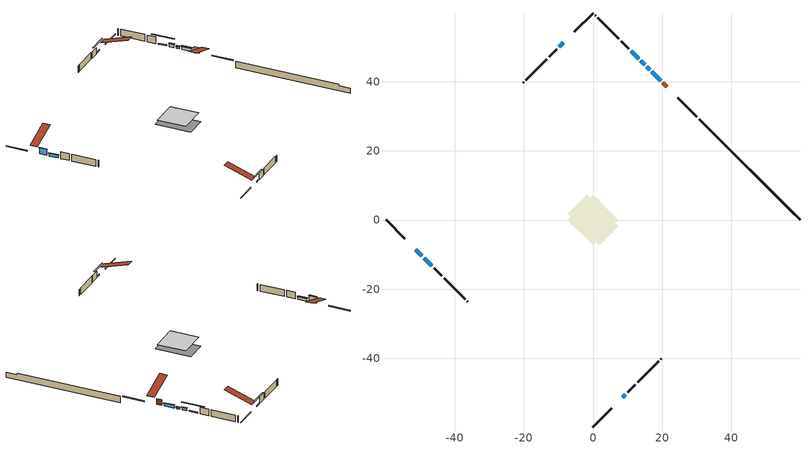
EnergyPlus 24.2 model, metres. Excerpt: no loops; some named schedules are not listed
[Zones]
conditioned space
 floor adiabatic (AdiabaticFloorConstruction): -7.24,0 0,7.24 7.24,0 0,-7.24 z0.61
 floor foundation (Slab1 construction): -7.29,1.86 -1.86,7.29 7.29,-1.86 1.86,-7.29 z-1.83
 wall outside (RimJoist1 construction): 0,-59.86 5.47,-54.39 / -59.86,0 -54.39,-5.47 / 0,59.86 -5.47,54.39 / 30.03,29.83 24.56,35.29 z0.61:0.91
 wall outside (AdiabaticWallConstruction 1): 21.39,38.47 20.18,39.68 z0.61:2.64
 wall outside (AdiabaticWallConstruction): 19.52,40.34 17.01,42.85 / -48.8,-11.06 -46.57,-13.29 z0.61:1.63; -8.64,51.22 -9.83,50.03 z0.61:1.12; 8.64,-51.22 9.36,-50.5 / 13.17,46.69 11.01,48.84 z0.61:1.02; 16.35,43.51 15.6,44.26 z0.61:1.17; 14.94,44.92 13.82,46.03 z0.61:1.58; -51.22,-8.64 -49.46,-10.4 z0.61:2.84
 wall outside (Wall1 construction): 10.02,-49.84 12.22,-47.63 / -45.91,-13.94 -43.7,-16.15 / -10.48,49.38 -12.69,47.17 / 10.36,49.5 8.15,51.71 z0.61:3.05
 wall outside (Wall2 construction): 12.88,-46.98 18.95,-40.91 / -43.05,-16.81 -36.98,-22.88 / -13.35,46.51 -19.42,40.44 / 7.49,52.37 1.42,58.44 z0.61:3.05
 wall outside (Wall3 construction): 19.61,-40.25 19.72,-40.14 / -36.32,-23.54 -36.21,-23.65 / -20.08,39.78 -20.18,39.67 / 0.76,59.09 0.66,59.2 z0.61:3.05
 wall foundation (FoundationWall1 construction): 30.69,29.17,-1.83 30.69,29.17,0.61 56.94,2.92,0.61 56.94,2.92,0 59.86,0,0 59.86,0,-1.83
 window (WindowConstruction): 19.52,40.34 17.01,42.85 z0.61:1.62
 window (WindowConstruction 6): -8.64,51.22 -9.83,50.03 z0.61:1.12
 window (WindowConstruction 7): 8.64,-51.22 9.36,-50.5 z0.61:1.02
 window (WindowConstruction 1): 16.35,43.51 15.6,44.26 z0.61:1.17
 window (WindowConstruction 2): 14.94,44.92 13.83,46.03 z0.61:1.58
 window (WindowConstruction 3): -51.22,-8.64 -49.46,-10.4 z0.61:2.84
 window (WindowConstruction 4): -48.8,-11.06 -46.57,-13.29 z0.61:1.62
 window (WindowConstruction 5): 13.17,46.69 11.01,48.84 z0.61:1.02
 door (Door): 21.39,38.47 20.18,39.68 z0.61:2.64
 ceiling adiabatic (AdiabaticFloorConstruction): 0,-7.24 7.24,0 0,7.24 -7.24,0 z0.61
 roof outside (Roof1 construction): 7.98,-51.87,3.05 0.93,-44.82,6.37 -0.92,-46.68,6.37 6.13,-53.73,3.05; -51.87,-7.98,3.05 -44.82,-0.93,6.37 -46.68,0.92,6.37 -53.73,-6.13,3.05; -7.98,51.87,3.05 -0.93,44.82,6.37 0.92,46.68,6.37 -6.13,53.73,3.05; 22.05,37.81,3.05 15,30.76,6.37 16.86,28.9,6.37 23.91,35.95,3.05
shading: 16.87,42.99 19.66,40.19 19.95,40.49 17.16,43.28 z1.83; -11.69,48.17 -6.77,53.08 -7.07,53.37 -11.98,48.46 z3.76; 11.22,-48.63 6.77,-53.08 7.07,-53.37 11.52,-48.92 z3.65; 15.45,44.4 16.49,43.36 16.78,43.66 15.75,44.69 z1.37; 13.68,46.17 15.08,44.78 15.37,45.07 13.97,46.47 z1.78; -49.31,-10.54 -51.36,-8.5 -51.65,-8.79 -49.61,-10.83 z3.05; -46.43,-13.43 -48.94,-10.92 -49.23,-11.21 -46.72,-13.72 z1.83; 9.15,50.71 15.03,44.82 15.33,45.11 9.44,51 z3.65
[Building]
Building 1: Terrain=Suburbs
[Site:Location]
Edmonton Intl AP_AB: Latitude {deg}=53.31; Longitude {deg}=-113.58; Time Zone {hr}=-7; Elevation {m}=723; Keep Site Location Information=Yes
[Site:GroundTemperature:Shallow]
-1.56185, -3.61833, -3.78302, -2.80711, 1.11059, 5.01004, 8.39065, 10.5322, 10.7141, 8.97234, 5.67794, 1.89811
[Site:WaterMainsTemperature]
Calculation Method=Schedule; Temperature Schedule=mains temperature schedule
[Material] Roughness=Rough; Thermal Absorptance=0.9
Name | Thickness {m} | Conductivity {W/m-K} | Density {kg/m3} | Specific Heat {J/kg-K} | Solar Absorptance | Visible Absorptance
asphalt or fiberglass shingles | 0.00635 | 0.162714 | 1121.4 | 1465.45 | 0.4 | 0.4
concrete 4.0 in. | 0.1016 | 1.803125 | 2242.8 | 837.4 | 0.7 | 0.7
concrete 8.0 in. | 0.2032 | 1.803125 | 2242.8 | 837.4 | 0.7 | 0.7
door material | 0.04445 | 0.188738 | 512.64 | 1214.23 | 0.7 | 0.7
exterior vertical ins | 0.0354027 | 0.029427 | 32.04 | 1214.23 | 0.7 | 0.7
floor covering | 0.0127 | 0.0433444 | 54.468 | 1339.84 | 0.6 | 0.6
floor rigid ins; wall rigid ins | 0.512978 | 0.029427 | 32.04 | 1214.23 | 0.7 | 0.7
floor stud and cavity | 0.1397 | 1.75129 | 37.0049 | 1207.88 | 0.7 | 0.7
furniture material conditioned space 1 | 0.1524 | 0.115458 | 640.8 | 1214.23 | 0.6 | 0.6
gypsum board | 0.0127 | 0.160291 | 801 | 837.4 | 0.6 | 0.6
gypsum board 1 | 0.0127 | 0.160291 | 801 | 837.4 | 0.7 | 0.7
osb sheathing 0.5 in. | 0.0127 | 0.115458 | 512.64 | 1214.23 | 0.7 | 0.7
osb sheathing 0.75 in. | 0.01905 | 0.115458 | 512.64 | 1214.23 | 0.7 | 0.7
osb sheathing 2.0 in. | 0.0508 | 0.115458 | 512.64 | 1214.23 | 0.7 | 0.7
rim joist stud and cavity | 0.0508 | 0.0284916 | 125.044 | 1163.47 | 0.6 | 0.6
roof rigid ins | 0.051816 | 0.029427 | 32.04 | 1214.23 | 0.7 | 0.7
roof stud and cavity | 0.2032 | 0.168767 | 78.34581 | 1123.46 | 0.7 | 0.7
wall stud and cavity | 0.1397 | 0.0941144 | 139.0536 | 1170.24 | 0.7 | 0.7
wall stud and cavity 1 | 0.1397 | 0.0894458 | 139.0536 | 1170.24 | 0.7 | 0.7
wall stud and cavity 2 | 0.1397 | 0.179908 | 139.0536 | 1170.24 | 0.7 | 0.7
wall stud and cavity 3 | 0.0889 | 0.380278 | 52.3479 | 1209.89 | 0.7 | 0.7
wall stud and cavity 4 | 0.0889 | 0.391764 | 83.0341 | 1211.67 | 0.7 | 0.7
wood siding | 0.0254 | 0.102417 | 544.68 | 1172.36 | 0.4 | 0.4
wood siding 1; wood siding 2; wood siding 3 | 0.0254 | 0.102417 | 544.68 | 1172.36 | 0.7 | 0.7
[WindowMaterial:SimpleGlazingSystem]
Name | U-Factor {W/m2-K} | Solar Heat Gain Coefficient
WindowMaterial | 1.79936 | 0.51
WindowMaterial 1 | 2.086665 | 0.43
WindowMaterial 2 | 1.717595 | 0.56
WindowMaterial 3 | 1.54385 | 0.6
WindowMaterial 4 | 1.81696 | 0.51
WindowMaterial 5 | 5.57352 | 0.48
WindowMaterial 6 | 5.02276 | 0.51
[Construction]
AdiabaticFloorConstruction: floor stud and cavity, floor rigid ins, osb sheathing 0.75 in., floor covering
AdiabaticWallConstruction: wood siding 2, wall rigid ins, wall stud and cavity 3, gypsum board
AdiabaticWallConstruction 1: wood siding 3, wall rigid ins, wall stud and cavity 3, gypsum board
Door: door material
FoundationWall1 construction: concrete 8.0 in., gypsum board 1
furniture construction conditioned space 1: furniture material conditioned space 1
PartitionWallConstruction: gypsum board, wall stud and cavity 4, gypsum board
RimJoist1 construction: wood siding 1, osb sheathing 2.0 in., rim joist stud and cavity
Roof1 construction: asphalt or fiberglass shingles, roof rigid ins, osb sheathing 0.75 in., roof stud and cavity, gypsum board
Slab1 construction: concrete 4.0 in.
Wall1 construction: wood siding, osb sheathing 0.5 in., wall stud and cavity, gypsum board
Wall2 construction: wood siding, osb sheathing 0.5 in., wall stud and cavity 1, gypsum board
Wall3 construction: wood siding, osb sheathing 0.5 in., wall stud and cavity 2, gypsum board
WindowConstruction: WindowMaterial
WindowConstruction 1: WindowMaterial 1
WindowConstruction 2: WindowMaterial 2
WindowConstruction 3: WindowMaterial 3
WindowConstruction 4: WindowMaterial 4
WindowConstruction 5; WindowConstruction 7: WindowMaterial 5
WindowConstruction 6: WindowMaterial 6
[Zone]
conditioned space: Multiplier=1; Volume {m3}=590.3; Part of Total Floor Area=Yes
[Space]
conditioned space 1: Zone=conditioned space; Volume {m3}=590.3
[SurfaceProperty:ExposedFoundationPerimeter]
Slab1: Exposed Perimeter Calculation Method=TotalExposedPerimeter; Total Exposed Perimeter {m}=41.251
[InternalMass] Zone or ZoneList=conditioned space; Space or SpaceList=conditioned space 1
Name | Construction | Surface Area {m2}
furniture mass conditioned space 1 | furniture construction conditioned space 1 | 81.7201
partition wall mass | PartitionWallConstruction | 204.3
[Lights]
interior lighting: Zone or ZoneList or Space or SpaceList=conditioned space 1; Schedule=interior lighting schedule; Design Level Calculation Method=LightingLevel; Lighting Level {W}=343.2; Return Air Fraction=0; Fraction Radiant=0.6; Fraction Visible=0.2; Fraction Replaceable=1
[People]
occupants: Zone or ZoneList or Space or SpaceList=conditioned space 1; Number of People Schedule=occupants schedule; Number of People Calculation Method=People; Number of People=3; Fraction Radiant=0.314171; Sensible Heat Fraction=0.56303; Activity Level Schedule=occupants activity schedule; Carbon Dioxide Generation Rate {m3/s-W}=0; Enable ASHRAE 55 Comfort Warnings=No; Mean Radiant Temperature Calculation Type=EnclosureAveraged
[ElectricEquipment] Zone or ZoneList or Space or SpaceList=conditioned space 1; Design Level Calculation Method=EquipmentLevel
Name | Schedule | Design Level {W} | Fraction Latent | Fraction Radiant | Fraction Lost
clothes dryer | clothes dryer schedule | 140.772 | 0.015 | 0.081 | 0.85
clothes washer | clothes washer schedule | 32.1985 | 0.03 | 0.162 | 0.7
cooking range | cooking range schedule | 215.147 | 0.08 | 0.432 | 0.2
dishwasher | dishwasher schedule | 66.8632 | 0.3 | 0.18 | 0.4
fridge | fridge schedule | 72.9452 | 0 | 0.6 | 0
mech vent bath fan 0 | mech vent bath fan 0 schedule | 50.2 | 0 | 0 | 1
mech vent bath fan 1 | mech vent bath fan 1 schedule | 50.2 | 0 | 0 | 1
mech vent house fan | mech vent house fan schedule | 0 | 0 | 0 | 1
mech vent house fan cfis | mech vent house fan cfis schedule | 0 | 0 | 0 | 0
mech vent range fan 0 | mech vent range fan 0 schedule | 57 | 0 | 0 | 1
misc plug loads | misc plug loads schedule | 494.7 | 0.045 | 0.513 | 0.1
whole house fan | Always On Discrete | 0 | 0 | 0 | 1
[OtherEquipment] Zone or ZoneList or Space or SpaceList=conditioned space 1; Design Level Calculation Method=EquipmentLevel
Name | Fuel Type | Schedule | Design Level {W} | Fraction Latent | Fraction Radiant | Fraction Lost
clothes dryer 1 | Electricity | clothes dryer schedule | 0 | 0.015 | 0.081 | 0.85
cooking range 1 | Electricity | cooking range schedule | 0 | 0.08 | 0.432 | 0.2
general water use latent | None | general water use schedule | 62.594 | 1 | 0 | 0
general water use sensible | None | general water use schedule | -61.6891 | 0 | 0.6 | 0
mech vent house fan latent load | None | Always On Discrete | 0 | 1 | 0 | 0
mech vent house fan sensible load | None | Always On Discrete | 0 | 0 | 0 | 0
water heater energy adjustment1 | NaturalGas | Always On Discrete | 0.01 | 0 | 0 | 1
[ZoneInfiltration:DesignFlowRate] Zone or ZoneList or Space or SpaceList=conditioned space 1; Schedule=Always On Discrete; Design Flow Rate Calculation Method=Flow/Zone; Design Flow Rate {m3/s}=0
infil flow; natural vent flow; whole house fan flow
[Foundation:Kiva]
Foundation Kiva 1: Initial Indoor Air Temperature {C}=18; Wall Height Above Grade {m}=0.609996; Wall Depth Below Slab {m}=0.2032; Custom Block Material Name 1=exterior vertical ins; Custom Block Depth 1 {m}=2.43998; Custom Block X Position 1 {m}=0.2159; Custom Block Z Position 1 {m}=0
[Foundation:Kiva:Settings]
Soil Conductivity {W/m-K}=0.849921; Soil Density {kg/m3}=1842.3; Soil Specific Heat {J/kg-K}=418.7; Ground Solar Absorptivity=0.9; Ground Thermal Absorptivity=0.9; Ground Surface Roughness {m}=0.03; Far-Field Width {m}=40; Deep-Ground Boundary Condition=ZeroFlux; Deep-Ground Depth {m}=40; Minimum Cell Dimension {m}=0.2; Maximum Cell Growth Coefficient=3; Simulation Timestep=Timestep
[Exterior:Lights]
exterior lighting: Schedule=exterior lighting schedule; Design Level {W}=75.6
[Schedule:Day:Interval]
interior lighting schedule day: No, 01:00, 0.108182, 04:00, 0.0901515, 05:00, 0.0991667, 06:00, 0.162273, 07:00, 0.270455, 08:00, 0.342576, 10:00, 0.369621, 11:00, 0.351591, 12:00, 0.333561, 13:00, 0.324545, 14:00, 0.31553, 15:00, 0.333561, 16:00, 0.369621, 17:00, 0.450758, 18:00, 0.585985, 19:00, 0.775303, 20:00, 0.955606, 21:00, 0.991667, 22:00, 0.712197, 23:00, 0.360606, 24:00, 0.162273
interior lighting schedule default day: No, 24:00, 0
[Schedule:Week:Daily]
interior lighting schedule Week Rule - Jan1-Jan27: interior lighting schedule day, interior lighting schedule day, interior lighting schedule day, interior lighting schedule day, interior lighting schedule day, interior lighting schedule day, interior lighting schedule day, interior lighting schedule default day, interior lighting schedule default day, interior lighting schedule default day, interior lighting schedule default day, interior lighting schedule default day
interior lighting schedule Week Rule - Jan28-Feb3: interior lighting schedule day, interior lighting schedule day, interior lighting schedule day, interior lighting schedule day, interior lighting schedule day 1, interior lighting schedule day 1, interior lighting schedule day 1, interior lighting schedule default day, interior lighting schedule default day, interior lighting schedule default day, interior lighting schedule default day, interior lighting schedule default day
interior lighting schedule Week Rule - Feb4-Feb24: interior lighting schedule day 1, interior lighting schedule day 1, interior lighting schedule day 1, interior lighting schedule day 1, interior lighting schedule day 1, interior lighting schedule day 1, interior lighting schedule day 1, interior lighting schedule default day, interior lighting schedule default day, interior lighting schedule default day, interior lighting schedule default day, interior lighting schedule default day
interior lighting schedule Week Rule - Feb25-Mar3: interior lighting schedule day 1, interior lighting schedule day 1, interior lighting schedule day 1, interior lighting schedule day 1, interior lighting schedule day 2, interior lighting schedule day 2, interior lighting schedule day 2, interior lighting schedule default day, interior lighting schedule default day, interior lighting schedule default day, interior lighting schedule default day, interior lighting schedule default day
interior lighting schedule Week Rule - Mar4-Mar31: interior lighting schedule day 2, interior lighting schedule day 2, interior lighting schedule day 2, interior lighting schedule day 2, interior lighting schedule day 2, interior lighting schedule day 2, interior lighting schedule day 2, interior lighting schedule default day, interior lighting schedule default day, interior lighting schedule default day, interior lighting schedule default day, interior lighting schedule default day
interior lighting schedule Week Rule - Apr1-Apr28: interior lighting schedule day 3, interior lighting schedule day 3, interior lighting schedule day 3, interior lighting schedule day 3, interior lighting schedule day 3, interior lighting schedule day 3, interior lighting schedule day 3, interior lighting schedule default day, interior lighting schedule default day, interior lighting schedule default day, interior lighting schedule default day, interior lighting schedule default day
interior lighting schedule Week Rule - Apr29-May5: interior lighting schedule day 3, interior lighting schedule day 3, interior lighting schedule day 4, interior lighting schedule day 4, interior lighting schedule day 4, interior lighting schedule day 4, interior lighting schedule day 4, interior lighting schedule default day, interior lighting schedule default day, interior lighting schedule default day, interior lighting schedule default day, interior lighting schedule default day
interior lighting schedule Week Rule - May6-May26: interior lighting schedule day 4, interior lighting schedule day 4, interior lighting schedule day 4, interior lighting schedule day 4, interior lighting schedule day 4, interior lighting schedule day 4, interior lighting schedule day 4, interior lighting schedule default day, interior lighting schedule default day, interior lighting schedule default day, interior lighting schedule default day, interior lighting schedule default day
interior lighting schedule Week Rule - May27-Jun2: interior lighting schedule day 4, interior lighting schedule day 4, interior lighting schedule day 4, interior lighting schedule day 4, interior lighting schedule day 4, interior lighting schedule day 5, interior lighting schedule day 5, interior lighting schedule default day, interior lighting schedule default day, interior lighting schedule default day, interior lighting schedule default day, interior lighting schedule default day
interior lighting schedule Week Rule - Jun3-Jun30: interior lighting schedule day 5, interior lighting schedule day 5, interior lighting schedule day 5, interior lighting schedule day 5, interior lighting schedule day 5, interior lighting schedule day 5, interior lighting schedule day 5, interior lighting schedule default day, interior lighting schedule default day, interior lighting schedule default day, interior lighting schedule default day, interior lighting schedule default day
interior lighting schedule Week Rule - Jul1-Jul28: interior lighting schedule day 6, interior lighting schedule day 6, interior lighting schedule day 6, interior lighting schedule day 6, interior lighting schedule day 6, interior lighting schedule day 6, interior lighting schedule day 6, interior lighting schedule default day, interior lighting schedule default day, interior lighting schedule default day, interior lighting schedule default day, interior lighting schedule default day
interior lighting schedule Week Rule - Jul29-Aug4: interior lighting schedule day 6, interior lighting schedule day 6, interior lighting schedule day 6, interior lighting schedule day 7, interior lighting schedule day 7, interior lighting schedule day 7, interior lighting schedule day 7, interior lighting schedule default day, interior lighting schedule default day, interior lighting schedule default day, interior lighting schedule default day, interior lighting schedule default day
interior lighting schedule Week Rule - Aug5-Aug25: interior lighting schedule day 7, interior lighting schedule day 7, interior lighting schedule day 7, interior lighting schedule day 7, interior lighting schedule day 7, interior lighting schedule day 7, interior lighting schedule day 7, interior lighting schedule default day, interior lighting schedule default day, interior lighting schedule default day, interior lighting schedule default day, interior lighting schedule default day
interior lighting schedule Week Rule - Aug26-Sep1: interior lighting schedule day 7, interior lighting schedule day 7, interior lighting schedule day 7, interior lighting schedule day 7, interior lighting schedule day 7, interior lighting schedule day 7, interior lighting schedule day 8, interior lighting schedule default day, interior lighting schedule default day, interior lighting schedule default day, interior lighting schedule default day, interior lighting schedule default day
interior lighting schedule Week Rule - Sep2-Sep29: interior lighting schedule day 8, interior lighting schedule day 8, interior lighting schedule day 8, interior lighting schedule day 8, interior lighting schedule day 8, interior lighting schedule day 8, interior lighting schedule day 8, interior lighting schedule default day, interior lighting schedule default day, interior lighting schedule default day, interior lighting schedule default day, interior lighting schedule default day
interior lighting schedule Week Rule - Sep30-Oct6: interior lighting schedule day 8, interior lighting schedule day 9, interior lighting schedule day 9, interior lighting schedule day 9, interior lighting schedule day 9, interior lighting schedule day 9, interior lighting schedule day 9, interior lighting schedule default day, interior lighting schedule default day, interior lighting schedule default day, interior lighting schedule default day, interior lighting schedule default day
interior lighting schedule Week Rule - Oct7-Oct27: interior lighting schedule day 9, interior lighting schedule day 9, interior lighting schedule day 9, interior lighting schedule day 9, interior lighting schedule day 9, interior lighting schedule day 9, interior lighting schedule day 9, interior lighting schedule default day, interior lighting schedule default day, interior lighting schedule default day, interior lighting schedule default day, interior lighting schedule default day
interior lighting schedule Week Rule - Oct28-Nov3: interior lighting schedule day 9, interior lighting schedule day 9, interior lighting schedule day 9, interior lighting schedule day 9, interior lighting schedule day 10, interior lighting schedule day 10, interior lighting schedule day 10, interior lighting schedule default day, interior lighting schedule default day, interior lighting schedule default day, interior lighting schedule default day, interior lighting schedule default day
interior lighting schedule Week Rule - Nov4-Nov24: interior lighting schedule day 10, interior lighting schedule day 10, interior lighting schedule day 10, interior lighting schedule day 10, interior lighting schedule day 10, interior lighting schedule day 10, interior lighting schedule day 10, interior lighting schedule default day, interior lighting schedule default day, interior lighting schedule default day, interior lighting schedule default day, interior lighting schedule default day
interior lighting schedule Week Rule - Nov25-Dec1: interior lighting schedule day 10, interior lighting schedule day 10, interior lighting schedule day 10, interior lighting schedule day 10, interior lighting schedule day 10, interior lighting schedule day 10, interior lighting schedule day 11, interior lighting schedule default day, interior lighting schedule default day, interior lighting schedule default day, interior lighting schedule default day, interior lighting schedule default day
interior lighting schedule Week Rule - Dec2-Dec31: interior lighting schedule day 11, interior lighting schedule day 11, interior lighting schedule day 11, interior lighting schedule day 11, interior lighting schedule day 11, interior lighting schedule day 11, interior lighting schedule day 11, interior lighting schedule default day, interior lighting schedule default day, interior lighting schedule default day, interior lighting schedule default day, interior lighting schedule default day
occupants schedule Week Rule - Jan1-Dec31: occupants schedule day, occupants schedule day, occupants schedule day, occupants schedule day, occupants schedule day, occupants schedule day, occupants schedule day, occupants schedule default day, occupants schedule default day, occupants schedule default day, occupants schedule default day, occupants schedule default day
clothes dryer schedule Week Rule - Jan1-Dec31: clothes dryer schedule day, clothes dryer schedule day, clothes dryer schedule day, clothes dryer schedule day, clothes dryer schedule day, clothes dryer schedule day, clothes dryer schedule day, clothes dryer schedule default day, clothes dryer schedule default day, clothes dryer schedule default day, clothes dryer schedule default day, clothes dryer schedule default day
clothes washer schedule Week Rule - Jan1-Dec31: clothes washer schedule day, clothes washer schedule day, clothes washer schedule day, clothes washer schedule day, clothes washer schedule day, clothes washer schedule day, clothes washer schedule day, clothes washer schedule default day, clothes washer schedule default day, clothes washer schedule default day, clothes washer schedule default day, clothes washer schedule default day
cooking range schedule Week Rule - Jan1-Dec31: cooking range schedule day, cooking range schedule day, cooking range schedule day, cooking range schedule day, cooking range schedule day, cooking range schedule day, cooking range schedule day, cooking range schedule default day, cooking range schedule default day, cooking range schedule default day, cooking range schedule default day, cooking range schedule default day
dishwasher schedule Week Rule - Jan1-Dec31: dishwasher schedule day, dishwasher schedule day, dishwasher schedule day, dishwasher schedule day, dishwasher schedule day, dishwasher schedule day, dishwasher schedule day, dishwasher schedule default day, dishwasher schedule default day, dishwasher schedule default day, dishwasher schedule default day, dishwasher schedule default day
mech vent bath fan 0 schedule Week Rule - Jan1-Dec31: mech vent bath fan 0 schedule day, mech vent bath fan 0 schedule day, mech vent bath fan 0 schedule day, mech vent bath fan 0 schedule day, mech vent bath fan 0 schedule day, mech vent bath fan 0 schedule day, mech vent bath fan 0 schedule day, mech vent bath fan 0 schedule default day, mech vent bath fan 0 schedule default day, mech vent bath fan 0 schedule default day, mech vent bath fan 0 schedule default day, mech vent bath fan 0 schedule default day
mech vent bath fan 1 schedule Week Rule - Jan1-Dec31: mech vent bath fan 1 schedule day, mech vent bath fan 1 schedule day, mech vent bath fan 1 schedule day, mech vent bath fan 1 schedule day, mech vent bath fan 1 schedule day, mech vent bath fan 1 schedule day, mech vent bath fan 1 schedule day, mech vent bath fan 1 schedule default day, mech vent bath fan 1 schedule default day, mech vent bath fan 1 schedule default day, mech vent bath fan 1 schedule default day, mech vent bath fan 1 schedule default day
mech vent range fan 0 schedule Week Rule - Jan1-Dec31: mech vent range fan 0 schedule day, mech vent range fan 0 schedule day, mech vent range fan 0 schedule day, mech vent range fan 0 schedule day, mech vent range fan 0 schedule day, mech vent range fan 0 schedule day, mech vent range fan 0 schedule day, mech vent range fan 0 schedule default day, mech vent range fan 0 schedule default day, mech vent range fan 0 schedule default day, mech vent range fan 0 schedule default day, mech vent range fan 0 schedule default day
misc plug loads schedule Week Rule - Jan1-Dec31: misc plug loads schedule day, misc plug loads schedule day, misc plug loads schedule day, misc plug loads schedule day, misc plug loads schedule day, misc plug loads schedule day, misc plug loads schedule day, misc plug loads schedule default day, misc plug loads schedule default day, misc plug loads schedule default day, misc plug loads schedule default day, misc plug loads schedule default day
general water use schedule Week Rule - Jan1-Dec31: general water use schedule day, general water use schedule day, general water use schedule day, general water use schedule day, general water use schedule day, general water use schedule day, general water use schedule day, general water use schedule default day, general water use schedule default day, general water use schedule default day, general water use schedule default day, general water use schedule default day
exterior lighting schedule Week Rule - Jan1-Jan27: exterior lighting schedule day, exterior lighting schedule day, exterior lighting schedule day, exterior lighting schedule day, exterior lighting schedule day, exterior lighting schedule day, exterior lighting schedule day, exterior lighting schedule default day, exterior lighting schedule default day, exterior lighting schedule default day, exterior lighting schedule default day, exterior lighting schedule default day
exterior lighting schedule Week Rule - Jan28-Feb3: exterior lighting schedule day, exterior lighting schedule day, exterior lighting schedule day, exterior lighting schedule day, exterior lighting schedule day 1, exterior lighting schedule day 1, exterior lighting schedule day 1, exterior lighting schedule default day, exterior lighting schedule default day, exterior lighting schedule default day, exterior lighting schedule default day, exterior lighting schedule default day
exterior lighting schedule Week Rule - Feb4-Feb24: exterior lighting schedule day 1, exterior lighting schedule day 1, exterior lighting schedule day 1, exterior lighting schedule day 1, exterior lighting schedule day 1, exterior lighting schedule day 1, exterior lighting schedule day 1, exterior lighting schedule default day, exterior lighting schedule default day, exterior lighting schedule default day, exterior lighting schedule default day, exterior lighting schedule default day
exterior lighting schedule Week Rule - Feb25-Mar3: exterior lighting schedule day 1, exterior lighting schedule day 1, exterior lighting schedule day 1, exterior lighting schedule day 1, exterior lighting schedule day 2, exterior lighting schedule day 2, exterior lighting schedule day 2, exterior lighting schedule default day, exterior lighting schedule default day, exterior lighting schedule default day, exterior lighting schedule default day, exterior lighting schedule default day
exterior lighting schedule Week Rule - Mar4-Mar31: exterior lighting schedule day 2, exterior lighting schedule day 2, exterior lighting schedule day 2, exterior lighting schedule day 2, exterior lighting schedule day 2, exterior lighting schedule day 2, exterior lighting schedule day 2, exterior lighting schedule default day, exterior lighting schedule default day, exterior lighting schedule default day, exterior lighting schedule default day, exterior lighting schedule default day
exterior lighting schedule Week Rule - Apr1-Apr28: exterior lighting schedule day 3, exterior lighting schedule day 3, exterior lighting schedule day 3, exterior lighting schedule day 3, exterior lighting schedule day 3, exterior lighting schedule day 3, exterior lighting schedule day 3, exterior lighting schedule default day, exterior lighting schedule default day, exterior lighting schedule default day, exterior lighting schedule default day, exterior lighting schedule default day
exterior lighting schedule Week Rule - Apr29-May5: exterior lighting schedule day 3, exterior lighting schedule day 3, exterior lighting schedule day 4, exterior lighting schedule day 4, exterior lighting schedule day 4, exterior lighting schedule day 4, exterior lighting schedule day 4, exterior lighting schedule default day, exterior lighting schedule default day, exterior lighting schedule default day, exterior lighting schedule default day, exterior lighting schedule default day
exterior lighting schedule Week Rule - May6-May26: exterior lighting schedule day 4, exterior lighting schedule day 4, exterior lighting schedule day 4, exterior lighting schedule day 4, exterior lighting schedule day 4, exterior lighting schedule day 4, exterior lighting schedule day 4, exterior lighting schedule default day, exterior lighting schedule default day, exterior lighting schedule default day, exterior lighting schedule default day, exterior lighting schedule default day
exterior lighting schedule Week Rule - May27-Jun2: exterior lighting schedule day 4, exterior lighting schedule day 4, exterior lighting schedule day 4, exterior lighting schedule day 4, exterior lighting schedule day 4, exterior lighting schedule day 5, exterior lighting schedule day 5, exterior lighting schedule default day, exterior lighting schedule default day, exterior lighting schedule default day, exterior lighting schedule default day, exterior lighting schedule default day
exterior lighting schedule Week Rule - Jun3-Jun30: exterior lighting schedule day 5, exterior lighting schedule day 5, exterior lighting schedule day 5, exterior lighting schedule day 5, exterior lighting schedule day 5, exterior lighting schedule day 5, exterior lighting schedule day 5, exterior lighting schedule default day, exterior lighting schedule default day, exterior lighting schedule default day, exterior lighting schedule default day, exterior lighting schedule default day
exterior lighting schedule Week Rule - Jul1-Jul28: exterior lighting schedule day 6, exterior lighting schedule day 6, exterior lighting schedule day 6, exterior lighting schedule day 6, exterior lighting schedule day 6, exterior lighting schedule day 6, exterior lighting schedule day 6, exterior lighting schedule default day, exterior lighting schedule default day, exterior lighting schedule default day, exterior lighting schedule default day, exterior lighting schedule default day
exterior lighting schedule Week Rule - Jul29-Aug4: exterior lighting schedule day 6, exterior lighting schedule day 6, exterior lighting schedule day 6, exterior lighting schedule day 7, exterior lighting schedule day 7, exterior lighting schedule day 7, exterior lighting schedule day 7, exterior lighting schedule default day, exterior lighting schedule default day, exterior lighting schedule default day, exterior lighting schedule default day, exterior lighting schedule default day
exterior lighting schedule Week Rule - Aug5-Aug25: exterior lighting schedule day 7, exterior lighting schedule day 7, exterior lighting schedule day 7, exterior lighting schedule day 7, exterior lighting schedule day 7, exterior lighting schedule day 7, exterior lighting schedule day 7, exterior lighting schedule default day, exterior lighting schedule default day, exterior lighting schedule default day, exterior lighting schedule default day, exterior lighting schedule default day
exterior lighting schedule Week Rule - Aug26-Sep1: exterior lighting schedule day 7, exterior lighting schedule day 7, exterior lighting schedule day 7, exterior lighting schedule day 7, exterior lighting schedule day 7, exterior lighting schedule day 7, exterior lighting schedule day 8, exterior lighting schedule default day, exterior lighting schedule default day, exterior lighting schedule default day, exterior lighting schedule default day, exterior lighting schedule default day
exterior lighting schedule Week Rule - Sep2-Sep29: exterior lighting schedule day 8, exterior lighting schedule day 8, exterior lighting schedule day 8, exterior lighting schedule day 8, exterior lighting schedule day 8, exterior lighting schedule day 8, exterior lighting schedule day 8, exterior lighting schedule default day, exterior lighting schedule default day, exterior lighting schedule default day, exterior lighting schedule default day, exterior lighting schedule default day
exterior lighting schedule Week Rule - Sep30-Oct6: exterior lighting schedule day 8, exterior lighting schedule day 9, exterior lighting schedule day 9, exterior lighting schedule day 9, exterior lighting schedule day 9, exterior lighting schedule day 9, exterior lighting schedule day 9, exterior lighting schedule default day, exterior lighting schedule default day, exterior lighting schedule default day, exterior lighting schedule default day, exterior lighting schedule default day
exterior lighting schedule Week Rule - Oct7-Oct27: exterior lighting schedule day 9, exterior lighting schedule day 9, exterior lighting schedule day 9, exterior lighting schedule day 9, exterior lighting schedule day 9, exterior lighting schedule day 9, exterior lighting schedule day 9, exterior lighting schedule default day, exterior lighting schedule default day, exterior lighting schedule default day, exterior lighting schedule default day, exterior lighting schedule default day
exterior lighting schedule Week Rule - Oct28-Nov3: exterior lighting schedule day 9, exterior lighting schedule day 9, exterior lighting schedule day 9, exterior lighting schedule day 9, exterior lighting schedule day 10, exterior lighting schedule day 10, exterior lighting schedule day 10, exterior lighting schedule default day, exterior lighting schedule default day, exterior lighting schedule default day, exterior lighting schedule default day, exterior lighting schedule default day
exterior lighting schedule Week Rule - Nov4-Nov24: exterior lighting schedule day 10, exterior lighting schedule day 10, exterior lighting schedule day 10, exterior lighting schedule day 10, exterior lighting schedule day 10, exterior lighting schedule day 10, exterior lighting schedule day 10, exterior lighting schedule default day, exterior lighting schedule default day, exterior lighting schedule default day, exterior lighting schedule default day, exterior lighting schedule default day
exterior lighting schedule Week Rule - Nov25-Dec1: exterior lighting schedule day 10, exterior lighting schedule day 10, exterior lighting schedule day 10, exterior lighting schedule day 10, exterior lighting schedule day 10, exterior lighting schedule day 10, exterior lighting schedule day 11, exterior lighting schedule default day, exterior lighting schedule default day, exterior lighting schedule default day, exterior lighting schedule default day, exterior lighting schedule default day
exterior lighting schedule Week Rule - Dec2-Dec31: exterior lighting schedule day 11, exterior lighting schedule day 11, exterior lighting schedule day 11, exterior lighting schedule day 11, exterior lighting schedule day 11, exterior lighting schedule day 11, exterior lighting schedule day 11, exterior lighting schedule default day, exterior lighting schedule default day, exterior lighting schedule default day, exterior lighting schedule default day, exterior lighting schedule default day
[Schedule:Year]
interior lighting schedule: interior lighting schedule Week Rule - Jan1-Jan27, 1, 1, 1, 27, interior lighting schedule Week Rule - Jan28-Feb3, 1, 28, 2, 3, interior lighting schedule Week Rule - Feb4-Feb24, 2, 4, 2, 24, interior lighting schedule Week Rule - Feb25-Mar3, 2, 25, 3, 3, interior lighting schedule Week Rule - Mar4-Mar31, 3, 4, 3, 31, interior lighting schedule Week Rule - Apr1-Apr28, 4, 1, 4, 28, interior lighting schedule Week Rule - Apr29-May5, 4, 29, 5, 5, interior lighting schedule Week Rule - May6-May26, 5, 6, 5, 26, interior lighting schedule Week Rule - May27-Jun2, 5, 27, 6, 2, interior lighting schedule Week Rule - Jun3-Jun30, 6, 3, 6, 30, interior lighting schedule Week Rule - Jul1-Jul28, 7, 1, 7, 28, interior lighting schedule Week Rule - Jul29-Aug4, 7, 29, 8, 4, interior lighting schedule Week Rule - Aug5-Aug25, 8, 5, 8, 25, interior lighting schedule Week Rule - Aug26-Sep1, 8, 26, 9, 1, interior lighting schedule Week Rule - Sep2-Sep29, 9, 2, 9, 29, interior lighting schedule Week Rule - Sep30-Oct6, 9, 30, 10, 6, interior lighting schedule Week Rule - Oct7-Oct27, 10, 7, 10, 27, interior lighting schedule Week Rule - Oct28-Nov3, 10, 28, 11, 3, interior lighting schedule Week Rule - Nov4-Nov24, 11, 4, 11, 24, interior lighting schedule Week Rule - Nov25-Dec1, 11, 25, 12, 1, interior lighting schedule Week Rule - Dec2-Dec31, 12, 2, 12, 31
occupants schedule: occupants schedule Week Rule - Jan1-Dec31, 1, 1, 12, 31
clothes dryer schedule: clothes dryer schedule Week Rule - Jan1-Dec31, 1, 1, 12, 31
clothes washer schedule: clothes washer schedule Week Rule - Jan1-Dec31, 1, 1, 12, 31
cooking range schedule: cooking range schedule Week Rule - Jan1-Dec31, 1, 1, 12, 31
dishwasher schedule: dishwasher schedule Week Rule - Jan1-Dec31, 1, 1, 12, 31
mech vent bath fan 0 schedule: mech vent bath fan 0 schedule Week Rule - Jan1-Dec31, 1, 1, 12, 31
mech vent bath fan 1 schedule: mech vent bath fan 1 schedule Week Rule - Jan1-Dec31, 1, 1, 12, 31
mech vent range fan 0 schedule: mech vent range fan 0 schedule Week Rule - Jan1-Dec31, 1, 1, 12, 31
misc plug loads schedule: misc plug loads schedule Week Rule - Jan1-Dec31, 1, 1, 12, 31
general water use schedule: general water use schedule Week Rule - Jan1-Dec31, 1, 1, 12, 31
exterior lighting schedule: exterior lighting schedule Week Rule - Jan1-Jan27, 1, 1, 1, 27, exterior lighting schedule Week Rule - Jan28-Feb3, 1, 28, 2, 3, exterior lighting schedule Week Rule - Feb4-Feb24, 2, 4, 2, 24, exterior lighting schedule Week Rule - Feb25-Mar3, 2, 25, 3, 3, exterior lighting schedule Week Rule - Mar4-Mar31, 3, 4, 3, 31, exterior lighting schedule Week Rule - Apr1-Apr28, 4, 1, 4, 28, exterior lighting schedule Week Rule - Apr29-May5, 4, 29, 5, 5, exterior lighting schedule Week Rule - May6-May26, 5, 6, 5, 26, exterior lighting schedule Week Rule - May27-Jun2, 5, 27, 6, 2, exterior lighting schedule Week Rule - Jun3-Jun30, 6, 3, 6, 30, exterior lighting schedule Week Rule - Jul1-Jul28, 7, 1, 7, 28, exterior lighting schedule Week Rule - Jul29-Aug4, 7, 29, 8, 4, exterior lighting schedule Week Rule - Aug5-Aug25, 8, 5, 8, 25, exterior lighting schedule Week Rule - Aug26-Sep1, 8, 26, 9, 1, exterior lighting schedule Week Rule - Sep2-Sep29, 9, 2, 9, 29, exterior lighting schedule Week Rule - Sep30-Oct6, 9, 30, 10, 6, exterior lighting schedule Week Rule - Oct7-Oct27, 10, 7, 10, 27, exterior lighting schedule Week Rule - Oct28-Nov3, 10, 28, 11, 3, exterior lighting schedule Week Rule - Nov4-Nov24, 11, 4, 11, 24, exterior lighting schedule Week Rule - Nov25-Dec1, 11, 25, 12, 1, exterior lighting schedule Week Rule - Dec2-Dec31, 12, 2, 12, 31
[Schedule:Constant]
Name | Hourly Value
occupants activity schedule | 117.228
fridge schedule | 0
mech vent house fan schedule; mech vent house fan cfis schedule; Always On Discrete | 1
[Schedule:Compact]
mains temperature schedule: Through: 01/01, For: AllDays, Until: 24:00, 3.97167, Through: 01/02, For: AllDays, Until: 24:00, 3.90778, Through: 01/03, For: AllDays, Until: 24:00, 3.84556, Through: 01/04, For: AllDays, Until: 24:00, 3.78389, Through: 01/05, For: AllDays, Until: 24:00, 3.72278, Through: 01/06, For: AllDays, Until: 24:00, 3.66278, Through: 01/07, For: AllDays, Until: 24:00, 3.60389, Through: 01/08, For: AllDays, Until: 24:00, 3.54556, Through: 01/09, For: AllDays, Until: 24:00, 3.48833, Through: 01/10, For: AllDays, Until: 24:00, 3.43167, Through: 01/11, For: AllDays, Until: 24:00, 3.37611, Through: 01/12, For: AllDays, Until: 24:00, 3.32167, Through: 01/13, For: AllDays, Until: 24:00, 3.26833, Through: 01/14, For: AllDays, Until: 24:00, 3.21556, Through: 01/15, For: AllDays, Until: 24:00, 3.16444, Through: 01/16, For: AllDays, Until: 24:00, 3.11389, Through: 01/17, For: AllDays, Until: 24:00, 3.06444, Through: 01/18, For: AllDays, Until: 24:00, 3.01611, Through: 01/19, For: AllDays, Until: 24:00, 2.96889, Through: 01/20, For: AllDays, Until: 24:00, 2.92278, Through: 01/21, For: AllDays, Until: 24:00, 2.87722, Through: 01/22, For: AllDays, Until: 24:00, 2.83333, Through: 01/23, For: AllDays, Until: 24:00, 2.79056, Through: 01/24, For: AllDays, Until: 24:00, 2.74889, Through: 01/25, For: AllDays, Until: 24:00, 2.70833, Through: 01/26, For: AllDays, Until: 24:00, 2.66889, Through: 01/27, For: AllDays, Until: 24:00, 2.63056, Through: 01/28, For: AllDays, Until: 24:00, 2.59333, Through: 01/29, For: AllDays, Until: 24:00, 2.55778, Through: 01/30, For: AllDays, Until: 24:00, 2.52278, Through: 01/31, For: AllDays, Until: 24:00, 2.48944, Through: 02/01, For: AllDays, Until: 24:00, 2.45722, Through: 02/02, For: AllDays, Until: 24:00, 2.42611, Through: 02/03, For: AllDays, Until: 24:00, 2.39667, Through: 02/04, For: AllDays, Until: 24:00, 2.36833, Through: 02/05, For: AllDays, Until: 24:00, 2.34111, Through: 02/06, For: AllDays, Until: 24:00, 2.315, Through: 02/07, For: AllDays, Until: 24:00, 2.29056, Through: 02/08, For: AllDays, Until: 24:00, 2.26722, Through: 02/09, For: AllDays, Until: 24:00, 2.245, Through: 02/10, For: AllDays, Until: 24:00, 2.22444, Through: 02/11, For: AllDays, Until: 24:00, 2.20444, Through: 02/12, For: AllDays, Until: 24:00, 2.18667, Through: 02/13, For: AllDays, Until: 24:00, 2.17, Through: 02/14, For: AllDays, Until: 24:00, 2.15444, Through: 02/15, For: AllDays, Until: 24:00, 2.14, Through: 02/16, For: AllDays, Until: 24:00, 2.12722, Through: 02/17, For: AllDays, Until: 24:00, 2.11556, Through: 02/18, For: AllDays, Until: 24:00, 2.10556, Through: 02/19, For: AllDays, Until: 24:00, 2.09667, Through: 02/20, For: AllDays, Until: 24:00, 2.08889, Through: 02/21, For: AllDays, Until: 24:00, 2.08278, Through: 02/22, For: AllDays, Until: 24:00, 2.07833, Through: 02/23, For: AllDays, Until: 24:00, 2.07444, Through: 02/24, For: AllDays, Until: 24:00, 2.07278, Through: 02/25, For: AllDays, Until: 24:00, 2.07167, Through: 02/26, For: AllDays, Until: 24:00, 2.07222, Through: 02/27, For: AllDays, Until: 24:00, 2.07444, Through: 02/28, For: AllDays, Until: 24:00, 2.07778, Through: 03/01, For: AllDays, Until: 24:00, 2.08222, Through: 03/02, For: AllDays, Until: 24:00, 2.08833, Through: 03/03, For: AllDays, Until: 24:00, 2.09556, Through: 03/04, For: AllDays, Until: 24:00, 2.10444, Through: 03/05, For: AllDays, Until: 24:00, 2.11444, Through: 03/06, For: AllDays, Until: 24:00, 2.12556, Through: 03/07, For: AllDays, Until: 24:00, 2.13833, Through: 03/08, For: AllDays, Until: 24:00, 2.15278, Through: 03/09, For: AllDays, Until: 24:00, 2.16778, Through: 03/10, For: AllDays, Until: 24:00, 2.18444, Through: 03/11, For: AllDays, Until: 24:00, 2.20278, Through: 03/12, For: AllDays, Until: 24:00, 2.22167, Through: 03/13, For: AllDays, Until: 24:00, 2.24278, Through: 03/14, For: AllDays, Until: 24:00, 2.26444, Through: 03/15, For: AllDays, Until: 24:00, 2.28778, Through: 03/16, For: AllDays, Until: 24:00, 2.31222, Through: 03/17, For: AllDays, Until: 24:00, 2.33778, Through: 03/18, For: AllDays, Until: 24:00, 2.365, Through: 03/19, For: AllDays, Until: 24:00, 2.39333, Through: 03/20, For: AllDays, Until: 24:00, 2.42278, Through: 03/21, For: AllDays, Until: 24:00, 2.45389, Through: 03/22, For: AllDays, Until: 24:00, 2.48611, Through: 03/23, For: AllDays, Until: 24:00, 2.51889, Through: 03/24, For: AllDays, Until: 24:00, 2.55389, Through: 03/25, For: AllDays, Until: 24:00, 2.58944, Through: 03/26, For: AllDays, Until: 24:00, 2.62611, Through: 03/27, For: AllDays, Until: 24:00, 2.66444, Through: 03/28, For: AllDays, Until: 24:00, 2.70389, Through: 03/29, For: AllDays, Until: 24:00, 2.74389, Through: 03/30, For: AllDays, Until: 24:00, 2.78556, Through: 03/31, For: AllDays, Until: 24:00, 2.82833, Through: 04/01, For: AllDays, Until: 24:00, 2.87222, Through: 04/02, For: AllDays, Until: 24:00, 2.91722, Through: 04/03, For: AllDays, Until: 24:00, 2.96333, Through: 04/04, For: AllDays, Until: 24:00, 3.01056, Through: 04/05, For: AllDays, Until: 24:00, 3.05889, Through: 04/06, For: AllDays, Until: 24:00, 3.10833, Through: 04/07, For: AllDays, Until: 24:00, 3.15833, Through: 04/08, For: AllDays, Until: 24:00, 3.21, Through: 04/09, For: AllDays, Until: 24:00, 3.26222, Through: 04/10, For: AllDays, Until: 24:00, 3.31556, Through: 04/11, For: AllDays, Until: 24:00, 3.37, Through: 04/12, For: AllDays, Until: 24:00, 3.42556, Through: 04/13, For: AllDays, Until: 24:00, 3.48167, Through: 04/14, For: AllDays, Until: 24:00, 3.53889, Through: 04/15, For: AllDays, Until: 24:00, 3.59722, Through: 04/16, For: AllDays, Until: 24:00, 3.65611, Through: 04/17, For: AllDays, Until: 24:00, 3.71611, Through: 04/18, For: AllDays, Until: 24:00, 3.77667, Through: 04/19, For: AllDays, Until: 24:00, 3.83833, Through: 04/20, For: AllDays, Until: 24:00, 3.90111, Through: 04/21, For: AllDays, Until: 24:00, 3.96444, Through: 04/22, For: AllDays, Until: 24:00, 4.02833, Through: 04/23, For: AllDays, Until: 24:00, 4.09333, Through: 04/24, For: AllDays, Until: 24:00, 4.15889, Through: 04/25, For: AllDays, Until: 24:00, 4.225, Through: 04/26, For: AllDays, Until: 24:00, 4.29222, Through: 04/27, For: AllDays, Until: 24:00, 4.36, Through: 04/28, For: AllDays, Until: 24:00, 4.42833, Through: 04/29, For: AllDays, Until: 24:00, 4.49722, Through: 04/30, For: AllDays, Until: 24:00, 4.56667, Through: 05/01, For: AllDays, Until: 24:00, 4.63722, Through: 05/02, For: AllDays, Until: 24:00, 4.70833, Through: 05/03, For: AllDays, Until: 24:00, 4.77944, Through: 05/04, For: AllDays, Until: 24:00, 4.85167, Through: 05/05, For: AllDays, Until: 24:00, 4.92389, Through: 05/06, For: AllDays, Until: 24:00, 4.99722, Through: 05/07, For: AllDays, Until: 24:00, 5.07056, Through: 05/08, For: AllDays, Until: 24:00, 5.145, Through: 05/09, For: AllDays, Until: 24:00, 5.21944, Through: 05/10, For: AllDays, Until: 24:00, 5.29389, Through: 05/11, For: AllDays, Until: 24:00, 5.36944, Through: 05/12, For: AllDays, Until: 24:00, 5.445, Through: 05/13, For: AllDays, Until: 24:00, 5.52111, Through: 05/14, For: AllDays, Until: 24:00, 5.59722, Through: 05/15, For: AllDays, Until: 24:00, 5.67389, Through: 05/16, For: AllDays, Until: 24:00, 5.75056, Through: 05/17, For: AllDays, Until: 24:00, 5.82778, Through: 05/18, For: AllDays, Until: 24:00, 5.90556, Through: 05/19, For: AllDays, Until: 24:00, 5.98278, Through: 05/20, For: AllDays, Until: 24:00, 6.06056, Through: 05/21, For: AllDays, Until: 24:00, 6.13889, Through: 05/22, For: AllDays, Until: 24:00, 6.21667, Through: 05/23, For: AllDays, Until: 24:00, 6.295, Through: 05/24, For: AllDays, Until: 24:00, 6.37333, Through: 05/25, For: AllDays, Until: 24:00, 6.45222, Through: 05/26, For: AllDays, Until: 24:00, 6.53056, Through: 05/27, For: AllDays, Until: 24:00, 6.60889, Through: 05/28, For: AllDays, Until: 24:00, 6.68778, Through: 05/29, For: AllDays, Until: 24:00, 6.76611, Through: 05/30, For: AllDays, Until: 24:00, 6.84444, Through: 05/31, For: AllDays, Until: 24:00, 6.92278, Through: 06/01, For: AllDays, Until: 24:00, 7.00111, Through: 06/02, For: AllDays, Until: 24:00, 7.07944, Through: 06/03, For: AllDays, Until: 24:00, 7.15778, Through: 06/04, For: AllDays, Until: 24:00, 7.23556, Through: 06/05, For: AllDays, Until: 24:00, 7.31333, Through: 06/06, For: AllDays, Until: 24:00, 7.39056, Through: 06/07, For: AllDays, Until: 24:00, 7.46833, Through: 06/08, For: AllDays, Until: 24:00, 7.545, Through: 06/09, For: AllDays, Until: 24:00, 7.62222, Through: 06/10, For: AllDays, Until: 24:00, 7.69833, Through: 06/11, For: AllDays, Until: 24:00, 7.775, Through: 06/12, For: AllDays, Until: 24:00, 7.85056, Through: 06/13, For: AllDays, Until: 24:00, 7.92611, Through: 06/14, For: AllDays, Until: 24:00, 8.00111, Through: 06/15, For: AllDays, Until: 24:00, 8.07611, Through: 06/16, For: AllDays, Until: 24:00, 8.15056, Through: 06/17, For: AllDays, Until: 24:00, 8.22389, Through: 06/18, For: AllDays, Until: 24:00, 8.29778, Through: 06/19, For: AllDays, Until: 24:00, 8.37056, Through: 06/20, For: AllDays, Until: 24:00, 8.44278, Through: 06/21, For: AllDays, Until: 24:00, 8.51444, Through: 06/22, For: AllDays, Until: 24:00, 8.58611, Through: 06/23, For: AllDays, Until: 24:00, 8.65667, Through: 06/24, For: AllDays, Until: 24:00, 8.72667, Through: 06/25, For: AllDays, Until: 24:00, 8.79611, Through: 06/26, For: AllDays, Until: 24:00, 8.865, Through: 06/27, For: AllDays, Until: 24:00, 8.93333, Through: 06/28, For: AllDays, Until: 24:00, 9.00056, Through: 06/29, For: AllDays, Until: 24:00, 9.06778, Through: 06/30, For: AllDays, Until: 24:00, 9.13333, Through: 07/01, For: AllDays, Until: 24:00, 9.19889, Through: 07/02, For: AllDays, Until: 24:00, 9.26333, Through: 07/03, For: AllDays, Until: 24:00, 9.32722, Through: 07/04, For: AllDays, Until: 24:00, 9.39056, Through: 07/05, For: AllDays, Until: 24:00, 9.45278, Through: 07/06, For: AllDays, Until: 24:00, 9.51389, Through: 07/07, For: AllDays, Until: 24:00, 9.57444, Through: 07/08, For: AllDays, Until: 24:00, 9.63389, Through: 07/09, For: AllDays, Until: 24:00, 9.69278, Through: 07/10, For: AllDays, Until: 24:00, 9.75056, Through: 07/11, For: AllDays, Until: 24:00, 9.80778, Through: 07/12, For: AllDays, Until: 24:00, 9.86333, Through: 07/13, For: AllDays, Until: 24:00, 9.91833, Through: 07/14, For: AllDays, Until: 24:00, 9.97278, Through: 07/15, For: AllDays, Until: 24:00, 10.0256, Through: 07/16, For: AllDays, Until: 24:00, 10.0778, Through: 07/17, For: AllDays, Until: 24:00, 10.1289, Through: 07/18, For: AllDays, Until: 24:00, 10.1789, Through: 07/19, For: AllDays, Until: 24:00, 10.2278, Through: 07/20, For: AllDays, Until: 24:00, 10.2756, Through: 07/21, For: AllDays, Until: 24:00, 10.3222, Through: 07/22, For: AllDays, Until: 24:00, 10.3683, Through: 07/23, For: AllDays, Until: 24:00, 10.4128, Through: 07/24, For: AllDays, Until: 24:00, 10.4561, Through: 07/25, For: AllDays, Until: 24:00, 10.4989, Through: 07/26, For: AllDays, Until: 24:00, 10.54, Through: 07/27, For: AllDays, Until: 24:00, 10.58, Through: 07/28, For: AllDays, Until: 24:00, 10.6189, Through: 07/29, For: AllDays, Until: 24:00, 10.6567, Through: 07/30, For: AllDays, Until: 24:00, 10.6928, Through: 07/31, For: AllDays, Until: 24:00, 10.7283, Through: 08/01, For: AllDays, Until: 24:00, 10.7622, Through: 08/02, For: AllDays, Until: 24:00, 10.7956, Through: 08/03, For: AllDays, Until: 24:00, 10.8272, Through: 08/04, For: AllDays, Until: 24:00, 10.8572, Through: 08/05, For: AllDays, Until: 24:00, 10.8867, Through: 08/06, For: AllDays, Until: 24:00, 10.9144, Through: 08/07, For: AllDays, Until: 24:00, 10.9411, Through: 08/08, For: AllDays, Until: 24:00, 10.9667, Through: 08/09, For: AllDays, Until: 24:00, 10.9906, Through: 08/10, For: AllDays, Until: 24:00, 11.0133, Through: 08/11, For: AllDays, Until: 24:00, 11.035, Through: 08/12, For: AllDays, Until: 24:00, 11.055, Through: 08/13, For: AllDays, Until: 24:00, 11.0739, Through: 08/14, For: AllDays, Until: 24:00, 11.0917, Through: 08/15, For: AllDays, Until: 24:00, 11.1078, Through: 08/16, For: AllDays, Until: 24:00, 11.1228, Through: 08/17, For: AllDays, Until: 24:00, 11.1361, Through: 08/18, For: AllDays, Until: 24:00, 11.1483, Through: 08/19, For: AllDays, Until: 24:00, 11.1594, Through: 08/20, For: AllDays, Until: 24:00, 11.1689, Through: 08/21, For: AllDays, Until: 24:00, 11.1772, Through: 08/22, For: AllDays, Until: 24:00, 11.1844, Through: 08/23, For: AllDays, Until: 24:00, 11.19, Through: 08/24, For: AllDays, Until: 24:00, 11.1939, Through: 08/25, For: AllDays, Until: 24:00, 11.1967, Through: 08/26, For: AllDays, Until: 24:00, 11.1983, Through: 08/27, For: AllDays, Until: 24:00, 11.1983, Through: 08/28, For: AllDays, Until: 24:00, 11.1972, Through: 08/29, For: AllDays, Until: 24:00, 11.195, Through: 08/30, For: AllDays, Until: 24:00, 11.1911, Through: 08/31, For: AllDays, Until: 24:00, 11.1856, Through: 09/01, For: AllDays, Until: 24:00, 11.1789, Through: 09/02, For: AllDays, Until: 24:00, 11.1711, Through: 09/03, For: AllDays, Until: 24:00, 11.1617, Through: 09/04, For: AllDays, Until: 24:00, 11.1511, Through: 09/05, For: AllDays, Until: 24:00, 11.1394, Through: 09/06, For: AllDays, Until: 24:00, 11.1261, Through: 09/07, For: AllDays, Until: 24:00, 11.1111, Through: 09/08, For: AllDays, Until: 24:00, 11.0956, Through: 09/09, For: AllDays, Until: 24:00, 11.0778, Through: 09/10, For: AllDays, Until: 24:00, 11.0594, Through: 09/11, For: AllDays, Until: 24:00, 11.0394, Through: 09/12, For: AllDays, Until: 24:00, 11.0183, Through: 09/13, For: AllDays, Until: 24:00, 10.9961, Through: 09/14, For: AllDays, Until: 24:00, 10.9722, Through: 09/15, For: AllDays, Until: 24:00, 10.9472, Through: 09/16, For: AllDays, Until: 24:00, 10.9206, Through: 09/17, For: AllDays, Until: 24:00, 10.8928, Through: 09/18, For: AllDays, Until: 24:00, 10.8639, Through: 09/19, For: AllDays, Until: 24:00, 10.8339, Through: 09/20, For: AllDays, Until: 24:00, 10.8028, Through: 09/21, For: AllDays, Until: 24:00, 10.77, Through: 09/22, For: AllDays, Until: 24:00, 10.7361, Through: 09/23, For: AllDays, Until: 24:00, 10.7011, Through: 09/24, For: AllDays, Until: 24:00, 10.665, Through: 09/25, For: AllDays, Until: 24:00, 10.6272, Through: 09/26, For: AllDays, Until: 24:00, 10.5889, Through: 09/27, For: AllDays, Until: 24:00, 10.5489, Through: 09/28, For: AllDays, Until: 24:00, 10.5078, Through: 09/29, For: AllDays, Until: 24:00, 10.4661, Through: 09/30, For: AllDays, Until: 24:00, 10.4228, Through: 10/01, For: AllDays, Until: 24:00, 10.3783, Through: 10/02, For: AllDays, Until: 24:00, 10.3328, Through: 10/03, For: AllDays, Until: 24:00, 10.2861, Through: 10/04, For: AllDays, Until: 24:00, 10.2383, Through: 10/05, For: AllDays, Until: 24:00, 10.19, Through: 10/06, For: AllDays, Until: 24:00, 10.14, Through: 10/07, For: AllDays, Until: 24:00, 10.0894, Through: 10/08, For: AllDays, Until: 24:00, 10.0372, Through: 10/09, For: AllDays, Until: 24:00, 9.98444, Through: 10/10, For: AllDays, Until: 24:00, 9.93056, Through: 10/11, For: AllDays, Until: 24:00, 9.87611, Through: 10/12, For: AllDays, Until: 24:00, 9.82, Through: 10/13, For: AllDays, Until: 24:00, 9.76333, Through: 10/14, For: AllDays, Until: 24:00, 9.70611, Through: 10/15, For: AllDays, Until: 24:00, 9.64722, Through: 10/16, For: AllDays, Until: 24:00, 9.58778, Through: 10/17, For: AllDays, Until: 24:00, 9.52778, Through: 10/18, For: AllDays, Until: 24:00, 9.46667, Through: 10/19, For: AllDays, Until: 24:00, 9.40444, Through: 10/20, For: AllDays, Until: 24:00, 9.34167, Through: 10/21, For: AllDays, Until: 24:00, 9.27778, Through: 10/22, For: AllDays, Until: 24:00, 9.21333, Through: 10/23, For: AllDays, Until: 24:00, 9.14833, Through: 10/24, For: AllDays, Until: 24:00, 9.08222, Through: 10/25, For: AllDays, Until: 24:00, 9.01556, Through: 10/26, For: AllDays, Until: 24:00, 8.94833, Through: 10/27, For: AllDays, Until: 24:00, 8.88056, Through: 10/28, For: AllDays, Until: 24:00, 8.81167, Through: 10/29, For: AllDays, Until: 24:00, 8.74222, Through: 10/30, For: AllDays, Until: 24:00, 8.67222, Through: 10/31, For: AllDays, Until: 24:00, 8.60167, Through: 11/01, For: AllDays, Until: 24:00, 8.53056, Through: 11/02, For: AllDays, Until: 24:00, 8.45889, Through: 11/03, For: AllDays, Until: 24:00, 8.38667, Through: 11/04, For: AllDays, Until: 24:00, 8.31389, Through: 11/05, For: AllDays, Until: 24:00, 8.24056, Through: 11/06, For: AllDays, Until: 24:00, 8.16667, Through: 11/07, For: AllDays, Until: 24:00, 8.09278, Through: 11/08, For: AllDays, Until: 24:00, 8.01833, Through: 11/09, For: AllDays, Until: 24:00, 7.94278, Through: 11/10, For: AllDays, Until: 24:00, 7.86778, Through: 11/11, For: AllDays, Until: 24:00, 7.79167, Through: 11/12, For: AllDays, Until: 24:00, 7.71556, Through: 11/13, For: AllDays, Until: 24:00, 7.63944, Through: 11/14, For: AllDays, Until: 24:00, 7.56222, Through: 11/15, For: AllDays, Until: 24:00, 7.48556, Through: 11/16, For: AllDays, Until: 24:00, 7.40833, Through: 11/17, For: AllDays, Until: 24:00, 7.33056, Through: 11/18, For: AllDays, Until: 24:00, 7.25278, Through: 11/19, For: AllDays, Until: 24:00, 7.175, Through: 11/20, For: AllDays, Until: 24:00, 7.09722, Through: 11/21, For: AllDays, Until: 24:00, 7.01889, Through: 11/22, For: AllDays, Until: 24:00, 6.94056, Through: 11/23, For: AllDays, Until: 24:00, 6.86222, Through: 11/24, For: AllDays, Until: 24:00, 6.78389, Through: 11/25, For: AllDays, Until: 24:00, 6.705, Through: 11/26, For: AllDays, Until: 24:00, 6.62667, Through: 11/27, For: AllDays, Until: 24:00, 6.54833, Through: 11/28, For: AllDays, Until: 24:00, 6.46944, Through: 11/29, For: AllDays, Until: 24:00, 6.39111, Through: 11/30, For: AllDays, Until: 24:00, 6.31278, Through: 12/01, For: AllDays, Until: 24:00, 6.23444, Through: 12/02, For: AllDays, Until: 24:00, 6.15611, Through: 12/03, For: AllDays, Until: 24:00, 6.07833, Through: 12/04, For: AllDays, Until: 24:00, 6.00056, Through: 12/05, For: AllDays, Until: 24:00, 5.92278, Through: 12/06, For: AllDays, Until: 24:00, 5.84556, Through: 12/07, For: AllDays, Until: 24:00, 5.76833, Through: 12/08, For: AllDays, Until: 24:00, 5.69111, Through: 12/09, For: AllDays, Until: 24:00, 5.61444, Through: 12/10, For: AllDays, Until: 24:00, 5.53778, Through: 12/11, For: AllDays, Until: 24:00, 5.46222, Through: 12/12, For: AllDays, Until: 24:00, 5.38611, Through: 12/13, For: AllDays, Until: 24:00, 5.31111, Through: 12/14, For: AllDays, Until: 24:00, 5.23611, Through: 12/15, For: AllDays, Until: 24:00, 5.16167, Through: 12/16, For: AllDays, Until: 24:00, 5.08722, Through: 12/17, For: AllDays, Until: 24:00, 5.01389, Through: 12/18, For: AllDays, Until: 24:00, 4.94056, Through: 12/19, For: AllDays, Until: 24:00, 4.86778, Through: 12/20, For: AllDays, Until: 24:00, 4.79556, Through: 12/21, For: AllDays, Until: 24:00, 4.72389, Through: 12/22, For: AllDays, Until: 24:00, 4.65333, Through: 12/23, For: AllDays, Until: 24:00, 4.58278, Through: 12/24, For: AllDays, Until: 24:00, 4.51278, Through: 12/25, For: AllDays, Until: 24:00, 4.44389, Through: 12/26, For: AllDays, Until: 24:00, 4.375, Through: 12/27, For: AllDays, Until: 24:00, 4.30722, Through: 12/28, For: AllDays, Until: 24:00, 4.24, Through: 12/29, For: AllDays, Until: 24:00, 4.17333, Through: 12/30, For: AllDays, Until: 24:00, 4.10778, Through: 12/31, For: AllDays, Until: 24:00, 4.04278
